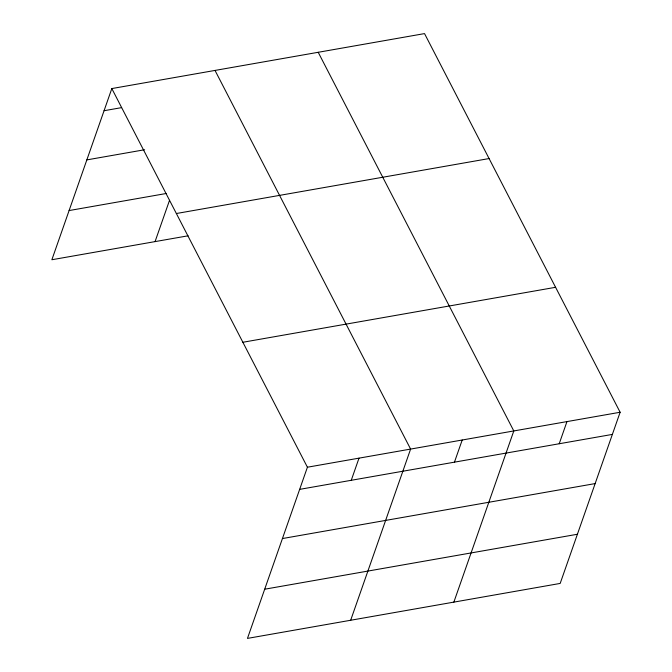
<?xml version="1.0" encoding="UTF-8"?>
<svg xmlns="http://www.w3.org/2000/svg" width="672" height="672" viewBox="0 0 672 672"><rect width="100%" height="100%" fill="white"/><g stroke="black" fill="none" stroke-linecap="round" stroke-linejoin="round"><path stroke-width="1.01" d="M111.821 88.57L307.415 467.216L247.464 638.4L560.179 583.43L620.13 412.255L424.536 33.6L111.821 88.57L51.87 259.745L188.093 235.805M155.064 241.609L169.537 200.298M351.254 480.304L359.008 458.153M350.666 620.264L410.609 449.081L215.015 70.426M454.448 462.16L462.21 440.009M453.86 602.12L513.803 430.945L318.209 52.29M559.213 443.747L566.966 421.596M104.059 110.72L121.607 107.629M86.839 159.894L144.631 149.738M69.09 210.563L166.102 193.519M176.366 213.52L489.082 158.558M242.869 342.266L555.584 287.297M307.415 467.216L620.13 412.255M299.653 489.367L612.368 434.406M282.433 538.549L595.148 483.588M264.684 589.218L577.408 534.257"/></g></svg>
